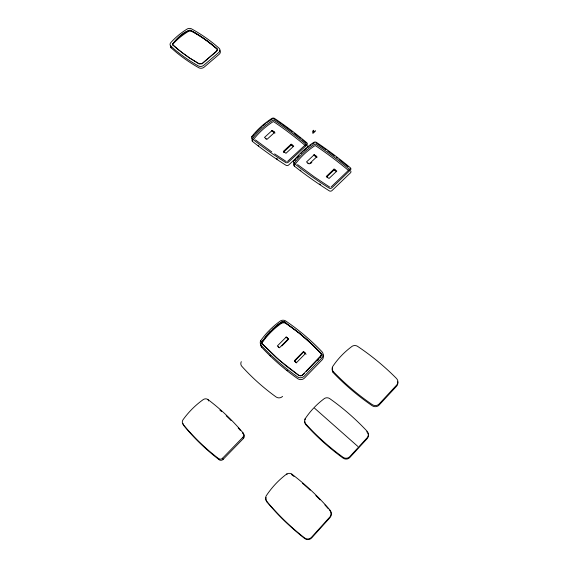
<?xml version="1.0" encoding="UTF-8"?>
<svg xmlns="http://www.w3.org/2000/svg" width="568" height="568" viewBox="0 0 568 568"><rect width="100%" height="100%" fill="white"/><g stroke="black" fill="none" stroke-linecap="round" stroke-linejoin="round"><path stroke-width="0.85" d="M262.175 343.264L262.125 341.531L262.579 344.08L275.7 357.066L286.563 366.346L299.279 375.753L279.193 360.02L262.579 344.08M172.594 44.311C176.492 38.674 183.414 31.346 190.521 30.161C199.808 35.28 208.562 41.372 216.507 48.401C217.508 49.309 217.587 50.197 216.536 51.39L201.832 63.857L216.486 51.163L217.246 49.842M306.251 371.479L320.444 356.881L321.325 354.872L320.955 353.211L309.979 342.263L299.272 333.018L284.412 321.978L282.956 321.623L281.991 322.099C274.238 327.289 267.393 334.076 262.203 341.829M321.225 355.568L321.325 354.872M327.488 177.748L327.019 177.464M294.849 162.647L294.061 163.314L294.373 166.126L297.099 168.277A420.533 288.65 4.2 0 0 326.153 188.853L329.447 190.94A2.066 1.747 -4.1 0 0 331.861 190.713L350.591 172.722A2.052 1.711 -2.8 0 0 350.783 171.082M299.265 375.526L301.494 375.562L302.843 374.695L321.197 355.27M217.047 48.99C209.251 42.55 199.489 34.435 189.478 30.218C182.967 33.2 177.088 38.439 172.615 43.999L172.644 43.459M281.579 322.269L277.255 325.187L271.071 330.753L265.504 336.895L262.352 341.439M294.472 162.924L295.126 162.036A85.115 71.987 -0.6 0 1 313.245 145.152L314.21 144.513A1.59 1.306 -5.9 0 1 316.22 144.499L319.095 146.445A573.623 482.835 -56.2 0 1 347.154 167.51L349.881 169.775M295.594 163.719L296.233 162.867A83.709 70.808 -0.6 0 1 314.047 146.246L315.325 145.571L318.279 147.559A571.323 480.968 -56.2 0 1 346.239 168.568L348.929 170.812M252.746 138.301L252.881 137.868L252.107 138.706L252.618 141.553L255.217 143.619A409.258 280.265 2.2 0 0 282.985 163.378L286.137 165.373A2.023 1.676 -8.1 0 0 288.494 165.146L298.193 156.136M252.682 138.407L253.349 137.548A83.02 69.324 -5.1 0 1 271.454 121.169L272.42 120.551A1.555 1.257 -9.1 0 1 274.372 120.53L277.127 122.397A558.905 459.959 -51.9 0 1 303.908 142.632L306.5 144.812M252.419 136.916L253.087 136.057A83.233 69.438 -5.1 0 1 254.485 134.382M303.248 374.575L304.448 373.339M218.595 458.575A3.046 2.918 -45.4 0 0 222.557 458.213L242.919 437.232A3.266 3.145 -34.3 0 0 243.139 432.993L241.883 431.488A279.832 240.335 -64.8 0 0 207.987 399.581A4.068 3.813 -32.3 0 0 203.138 399.659L201.015 401.221A85.37 83.333 -47.9 0 0 182.995 419.787A4.132 3.862 -38.7 0 0 183.137 424.402A224.332 201.044 2.4 0 0 216.827 457.226L218.595 458.575L219.184 459.739A3.032 2.904 -45.8 0 0 223.132 459.37L243.402 438.475A3.252 3.138 -34.6 0 0 243.622 434.25L243.139 432.993M317.434 360.708L318.641 359.466M303.433 351.521L294.394 360.744L296.553 362.611L305.598 353.374L303.433 351.521L306.102 354.262M294.48 361.255L303.511 352.039M288.452 338.727L279.435 347.808L277.326 345.976L286.336 336.916L288.544 339.259L281.941 345.912M331.066 187L349.533 169.299M334.062 169.051L326.281 176.456L329.035 178.473L336.817 171.053L334.062 169.051L334.098 169.931L326.927 176.754M310.554 163.591L311.846 162.384M287.514 161.411L305.982 144.265M291.128 144.187L283.354 151.365L285.981 153.303L293.762 146.104L291.128 144.187L291.228 145.074L293.301 146.587M283.467 152.245L291.228 145.074M300.465 375.988L302.219 375.519L302.843 374.695M266.207 139.167L265.81 138.876M179.31 50.623L172.849 44.922L182.356 52.817L190.259 58.376L198.985 63.68L201.775 63.63M281.991 322.099L284.71 322.397L299.3 333.231L313.458 345.72L321.211 353.871M190.259 58.376L199.041 63.907L201.242 63.857M278.618 347.382L278.221 346.92L278.519 347.325M308.133 163.676L307.82 163.328M329.774 187.12L314.644 177.109L297.561 164.592M286.258 161.532L274.621 153.885M179.857 50.886L189.641 58.156M276.233 120.416L274.166 119.01A1.562 1.257 -9.1 0 0 272.207 119.031L271.241 119.649A83.233 69.438 -5.1 0 0 268.43 121.595M271.788 151.933L255.472 139.92M313.493 154.986L317.008 157.535M334.098 169.931L336.568 171.728M271.554 130.725L274.905 133.168M219.184 459.739L217.423 458.39A223.444 200.447 2.5 0 1 183.862 425.68A4.118 3.855 -38.9 0 1 183.031 423.444M314.565 408.193L357.84 446.434M348.227 166.942L347.133 166.033A575.54 484.17 -56.2 0 0 338.826 159.409M306.372 143.321L303.766 141.134A560.722 461.131 -51.9 0 0 301.807 139.522M305.57 145.834L303.007 143.676A556.697 458.198 -51.9 0 0 276.325 123.49L273.471 121.573L272.235 122.234A81.65 68.188 -5.1 0 0 254.429 138.358L253.74 139.444M286.009 337.094L288.544 339.259M294.373 166.126L294.238 166.005A2.222 1.846 -7.3 0 1 293.968 163.982M295.126 361.816L296.425 362.931M252.618 141.553L252.49 141.439A2.18 1.775 -10.7 0 1 252.277 139.487M307.068 145.635L307.217 145.777A2.009 1.647 -6.6 0 1 307.473 147.339M284.263 152.543L284.064 152.096L284.518 152.487M366.665 431.723L367.049 432.134M329.596 510.199L329.972 510.646A5.311 5.155 64.3 0 1 329.944 517.682L311.64 537.939A5.389 5.204 76.8 0 1 304.718 538.528L304.249 538.166A240.917 216.536 19 0 1 266.79 501.778L266.506 501.054A5.183 5.084 -76.2 0 1 266.129 495.978A93.755 89.325 67.1 0 1 286.79 473.946A5.084 5.055 -80 0 1 291.76 474.067A304.874 262.366 -78.3 0 1 329.504 509.496L329.887 509.943A5.325 5.176 64.1 0 1 329.852 516.994L311.491 537.314A5.41 5.226 76.8 0 1 304.547 537.903L304.079 537.541A241.627 217.068 18.9 0 1 266.506 501.054M242.366 432.745L243.622 434.25M172.686 44.673L172.913 45.149M222.557 458.213L223.132 459.37M207.987 399.581L208.598 400.944M172.573 44.389L172.636 44.616M242.919 437.232L243.402 438.475M262.111 342.98L262.345 343.697M286.79 473.946L287.01 474.741M170.613 45.951A186.027 132.763 -6.9 0 0 198.062 65.767L198.409 65.959A4.068 3.124 -13.4 0 0 203.77 65.284L218.794 52.448A4.047 3.088 -12.4 0 0 219.134 48.28L218.865 48.032A208.115 164.642 -24.3 0 0 191.267 28.712A3.969 2.975 -13.6 0 0 187.419 28.869A69.53 53.839 -12 0 0 170.521 42.955A3.997 3.018 -14.6 0 0 170.613 45.951L171.11 47.797A185.544 132.614 -6.9 0 0 198.502 67.592L198.843 67.784A4.061 3.124 -13.4 0 0 204.196 67.116L219.17 54.301A4.033 3.081 -12.3 0 0 219.511 50.133M291.76 474.067L291.959 474.869A303.809 261.507 -78.4 0 1 293.968 476.41M261.06 345.124A230.523 194.149 6.1 0 0 297.064 376.57L297.511 376.882A5.027 4.757 -5.2 0 0 304.192 376.222L321.914 357.946A4.998 4.672 -1.4 0 0 321.971 351.727L321.609 351.336A271.568 247.229 -60.4 0 0 285.434 320.792A4.878 4.48 -9.2 0 0 280.656 320.778A86.45 81.934 4.6 0 0 260.712 340.644A4.913 4.551 -13.2 0 0 261.06 345.124L261.557 347.098A229.394 193.489 6.1 0 0 297.384 378.43L297.831 378.735A5.005 4.736 -5 0 0 304.469 378.082L322.099 359.885A4.977 4.651 -1.2 0 0 322.837 354.617M260.712 340.644L261.039 341.971M262.033 343.69A4.665 4.324 -12.9 0 1 262.451 342.248L262.182 341.134A82.168 77.83 3.8 0 1 262.963 340.04M282.672 321.708A4.643 4.267 -9.1 0 0 281.167 322.198L281.387 323.355A81.927 77.646 3.9 0 0 262.451 342.248M285.725 322.212L285.931 323.369A255.33 233.86 -59.4 0 1 320.274 352.416L320.615 352.785A4.743 4.438 -1.6 0 1 321.666 354.673M305.52 423.621A233.966 201.732 14.2 0 0 342.611 456.949L343.072 457.283A5.098 4.949 28 0 0 349.789 456.665L367.176 437.729A5.077 4.856 23.4 0 0 367.07 431.219L366.694 430.807A279.491 253.47 -76.8 0 0 329.454 398.424A4.906 4.7 5.6 0 0 324.633 398.36A88.48 84.447 35.5 0 0 305.051 418.935A4.927 4.785 1.6 0 0 305.52 423.621L305.676 424.552A233.285 201.285 14.3 0 0 342.66 457.801L343.122 458.127A5.084 4.934 28.4 0 0 349.81 457.517L367.148 438.631A5.062 4.842 23.7 0 0 368.369 435.4M305.051 418.935L305.208 419.873M333.118 371.394A240.52 200.05 12.3 0 0 371.784 404.295L372.267 404.615A5.24 4.934 16.8 0 0 379.161 403.962L396.734 384.983A5.218 4.835 16 0 0 396.521 378.501L396.13 378.096A279.47 261.074 -74.6 0 0 357.315 346.168A5.041 4.665 5.8 0 0 352.366 346.132A90.724 84.419 23.6 0 0 332.557 366.736A5.069 4.757 4 0 0 333.118 371.394L333.196 372.615A239.724 199.581 12.4 0 0 371.735 405.431L372.217 405.758A5.226 4.92 17 0 0 379.083 405.098L396.599 386.183A5.197 4.821 16.2 0 0 397.621 381.788M241.293 361.667A4.729 4.416 -18.7 0 0 241.585 366.026A220.987 189.939 5.2 0 0 275.736 396.705L276.162 397.011A4.828 4.615 -12.2 0 0 282.566 396.386M349.98 168.412A1.427 1.186 -2.8 0 1 350.158 168.668M326.153 149.952A575.54 484.17 -56.2 0 0 318.996 144.946L316.113 143.001A1.597 1.306 -5.9 0 0 315.858 142.859M327.573 150.974A575.54 484.17 -56.2 0 1 334.63 156.193M336.029 157.258A575.54 484.17 -56.2 0 1 337.428 158.33M314.367 142.866A1.597 1.306 -5.9 0 0 314.104 143.008L313.131 143.647A85.349 72.115 -0.7 0 0 312.18 144.308M294.969 160.566A85.349 72.115 -0.7 0 1 295.651 159.693M297.064 157.975A85.349 72.115 -0.7 0 1 299.293 155.469M300.848 153.843A85.349 72.115 -0.7 0 1 301.644 153.048M302.453 152.259A85.349 72.115 -0.7 0 1 303.276 151.486M304.107 150.719A85.349 72.115 -0.7 0 1 306.692 148.482M307.579 147.758A85.349 72.115 -0.7 0 1 309.382 146.338M310.305 145.649A85.349 72.115 -0.7 0 1 311.236 144.975M299.173 137.392A560.722 461.131 -51.9 0 1 300.486 138.457M276.928 120.877A560.722 461.131 -51.9 0 1 281.721 124.229M282.402 124.712A560.722 461.131 -51.9 0 1 290.518 130.668M291.185 131.172A560.722 461.131 -51.9 0 1 292.527 132.195M293.862 133.224A560.722 461.131 -51.9 0 1 298.512 136.867M255.202 133.551A83.233 69.438 -5.1 0 1 262.26 126.515M263.105 125.776A83.233 69.438 -5.1 0 1 265.717 123.639M266.612 122.944A83.233 69.438 -5.1 0 1 267.514 122.269M261.557 347.098A4.885 4.537 -13.2 0 1 260.911 343.377M265.426 336.852A82.168 77.83 3.8 0 1 268.053 333.799M268.969 332.805A82.168 77.83 3.8 0 1 270.368 331.35M272.782 329.007A82.168 77.83 3.8 0 1 273.776 328.098M274.791 327.204A82.168 77.83 3.8 0 1 276.332 325.89M276.857 325.464A82.168 77.83 3.8 0 1 281.167 322.198M281.387 323.355A4.636 4.26 -9.1 0 1 285.931 323.369M284.256 321.715A4.643 4.267 -9.1 0 1 285.015 321.9M321.559 353.573A4.757 4.445 -1.7 0 1 321.538 355.717M321.119 356.718A4.757 4.445 -1.7 0 1 320.451 357.599M261.749 343.32A4.679 4.338 -12.9 0 1 261.898 341.837M171.11 47.797A3.983 3.01 -14.6 0 1 170.755 45.312M172.587 44.418A65.973 51.099 -12.1 0 1 188.193 31.524A3.777 2.833 -13.6 0 1 191.849 31.375A196.784 155.675 -23.7 0 1 217.473 49.246M333.196 372.615A5.048 4.743 4.2 0 1 332.642 367.965M302.517 483.361A303.809 261.507 -78.4 0 1 303.809 484.469M304.455 485.029A303.809 261.507 -78.4 0 1 310.192 490.177M315.815 495.537A303.809 261.507 -78.4 0 1 320.103 499.854M324.903 504.945A303.809 261.507 -78.4 0 1 328.432 508.871M266.79 501.778A5.169 5.069 -76.8 0 1 266.115 497.547M219.887 410.082A278.54 239.355 -64.9 0 1 221.619 411.601M226.178 415.769A278.54 239.355 -64.9 0 1 231.19 420.639M238.198 428.016A278.54 239.355 -64.9 0 1 240.292 430.359M367.752 433.114A5.062 4.842 23.7 0 1 368.206 434.229M305.676 424.552A4.913 4.771 1.8 0 1 304.803 421.449M269.828 355.355L270.269 355.831L269.828 355.355M258.255 145.451L258.752 145.948L258.284 145.415M287.209 337.861L287.671 338.308L287.223 337.853M273.478 131.591L273.982 132.088L273.478 131.591M276.822 158.77L277.354 159.26L276.822 158.77M286.854 370.3L287.351 370.741L286.875 370.293M295.282 361.702L295.75 362.164L295.282 361.702M291.803 144.946L292.307 145.451L291.838 144.918M304.32 352.479L304.789 352.934L304.32 352.479M300.323 170.208L300.841 170.727L300.365 170.18M315.559 155.923L316.078 156.427L315.602 155.895M313.486 130.285L313.273 132.415A2.613 1.086 -54.7 0 0 314.338 131.748L315.382 130.782L312.904 133.466L312.727 131.087L313.486 130.285M319.763 184.089L320.309 184.586L319.805 184.06M334.737 169.825L335.262 170.343L334.737 169.825M293.748 161.014L293.649 161.163A2.236 1.853 -7.4 0 0 293.919 163.194L296.801 165.465A422.556 289.289 4.1 0 0 325.989 186.098L329.305 188.193A2.08 1.747 -4.1 0 0 331.733 187.965L350.555 169.903A2.066 1.718 -2.8 0 0 350.484 167.894L347.58 165.465A576.733 485.129 -56.2 0 0 319.394 144.35L316.333 142.298A2.222 1.818 -5.9 0 0 313.891 142.319L312.734 143.065A86.038 72.697 -0.7 0 0 294.423 160.112L293.748 161.014M251.872 136.49L251.766 136.632A2.187 1.782 -10.7 0 0 251.979 138.592L254.72 140.772A411.161 280.833 2.1 0 0 282.615 160.574L285.782 162.583A2.031 1.683 -8.1 0 0 288.154 162.349L306.983 144.854A2.016 1.654 -6.7 0 0 306.969 142.909L304.207 140.58A561.866 462.032 -51.9 0 0 277.312 120.295L274.387 118.329A2.173 1.747 -9.1 0 0 272.001 118.357L270.851 119.081A83.915 69.992 -5.1 0 0 252.554 135.617L251.872 136.49M314.253 154.695L306.507 161.958L309.191 163.925L316.944 156.647L314.253 154.695M274.784 132.273L267.031 139.33L264.468 137.442L272.214 130.399L274.784 132.273"/></g></svg>
